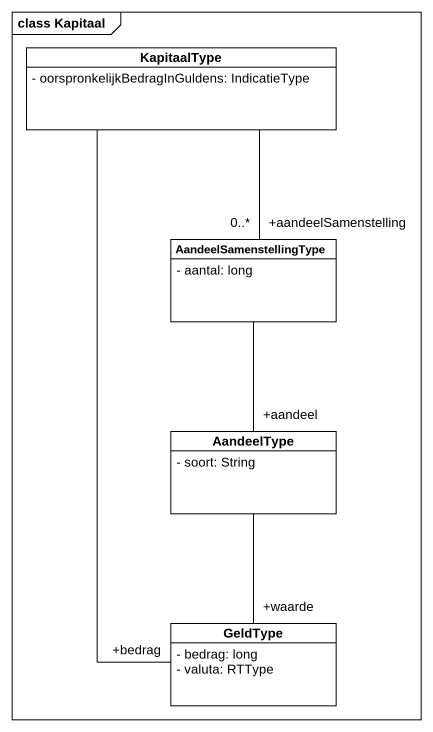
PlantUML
@startuml
mainframe class Kapitaal
hide circle
hide empty members
skinparam classAttributeIconSize 0
class KapitaalType {
  - oorspronkelijkBedragInGuldens: IndicatieType
}
class AandeelSamenstellingType {
  - aantal: long
}
class AandeelType {
  - soort: String
}
class GeldType {
  - bedrag: long
  - valuta: RTType
}
KapitaalType -- "+aandeelSamenstelling\n0..*" AandeelSamenstellingType
KapitaalType -- "+bedrag" GeldType
AandeelSamenstellingType -- "+aandeel" AandeelType
AandeelType -- "+waarde" GeldType
@enduml
